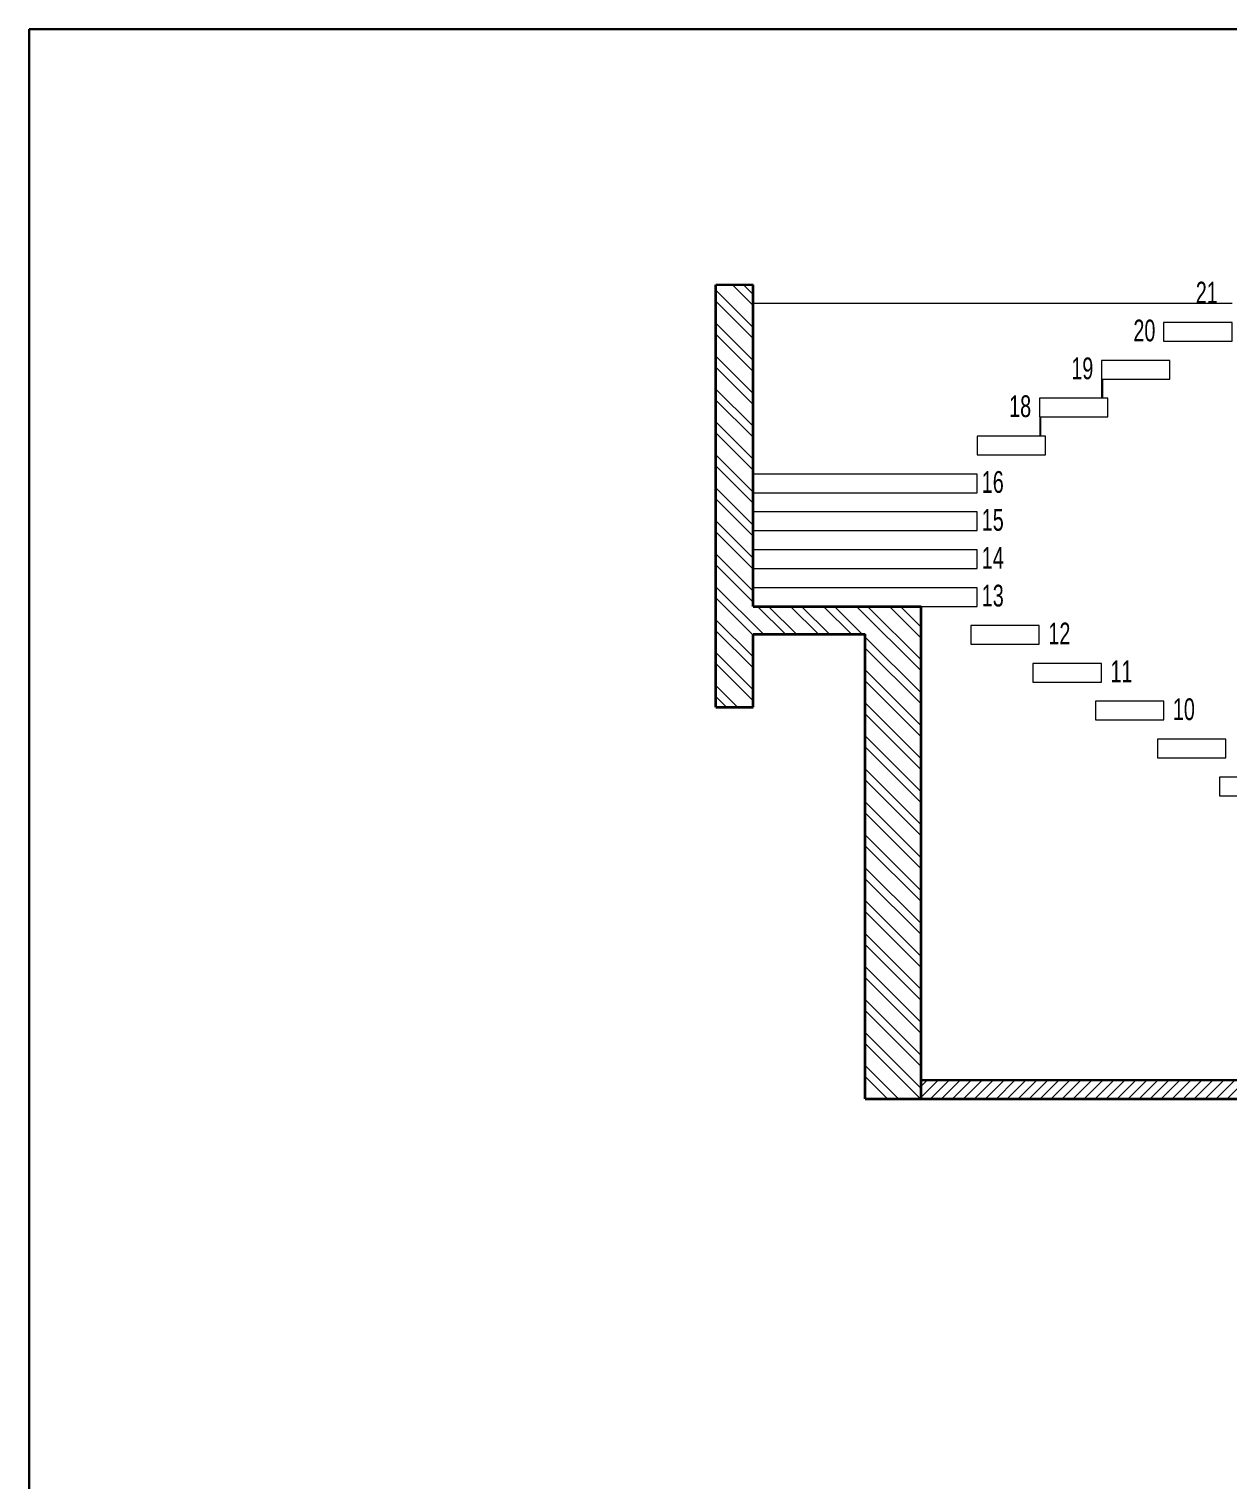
# Model space of a CAD drawing. Header units: inches. Extents: x 3324238 to 135265466, y -1036581 to 20094598.
# Drawn here: x 3354439.6 to 3354632.6, y -519201.2 to -518967.5 of the extents above; entities that cross this region are included whole.
import ezdxf

# ---------------------------------------------------------------- set-up
doc = ezdxf.new("R2010")
doc.units = ezdxf.units.IN
doc.header["$MEASUREMENT"] = 0
for name, color, linetype, lineweight in [('Flooring', 253, 'Continuous', 30), ('FURNITURE', 32, 'Continuous', 13), ('Text', 7, 'Continuous', 15), ('wall', 7, 'Continuous', 30)]:
    doc.layers.add(name, color=color, linetype=linetype, lineweight=lineweight)
doc.layers.add('hatch', color=253, linetype='Continuous', lineweight=0, transparency=0.4)
doc.layers.add('str coll', color=6, linetype='Continuous')
doc.styles.add('100', font='arial.ttf', dxfattribs={"width": 0.65, "height": 100})

msp = doc.modelspace()

# ---------------------------------------------------------------- hatches: boundary and pattern name
at = {"layer": 'hatch', "lineweight": 15, "true_color": 0x636466}
h = msp.add_hatch(dxfattribs=at)
h.set_pattern_fill('ANSI32', color=251, scale=10, angle=90)
h.set_pattern_definition([(135, (2706.6967, 248.9406), (-2.6516504294, -2.6516504294), []), (135, (2706.6967, 250.7084), (-2.6516504294, -2.6516504294), [])])
h.paths.add_polyline_path([(3354583.104, -519060.431), (3354556.104, -519060.431), (3354556.104, -519057.431), (3354556.104, -519008.669), (3354550.104, -519008.669), (3354550.104, -519076.669), (3354556.104, -519076.669), (3354556.104, -519064.919), (3354574.105, -519064.919), (3354574.105, -519139.669), (3354583.104, -519139.669)])
at = {"layer": 'hatch'}
h = msp.add_hatch(dxfattribs=at)
h.set_pattern_fill('ANSI31', color=256, scale=10)
h.set_pattern_definition([(45, (34285.7596, -9944.4065), (-0.8838834765, 0.8838834765), [])])
h.paths.add_polyline_path([(3354776.667, -519139.669), (3354776.638, -519136.669), (3354583.104, -519136.669), (3354583.104, -519139.669)])

# ---------------------------------------------------------------- linework, layer by layer
msp.add_line((3354602.254, -519029.955, 0.002), (3354602.254, -519033.05, 0.002))
at = {"color": 1, "lineweight": 35}
msp.add_line((3354574.105, -519139.669, 0.003), (3354776.667, -519139.669, -0.059), dxfattribs=at)
at = {"layer": 'Flooring', "ltscale": 4}
msp.add_line((3354583.104, -519136.669, 0.003), (3354776.638, -519136.669, 0.003), dxfattribs=at)
at = {"layer": 'FURNITURE', "lineweight": 30}
msp.add_line((3354612.254, -519023.859, 0.002), (3354612.254, -519026.955, 0.002), dxfattribs=at)
at = {"layer": 'str coll', "lineweight": 30}
msp.add_line((3354550.104, -519008.669, -0.031), (3354556.104, -519008.669, 0.003), dxfattribs=at)
at = {"layer": 'str coll', "color": 5, "lineweight": 30}
msp.add_lwpolyline([(3354439.626, -518967.527), (3355710.483, -518967.527), (3355710.483, -519434.841), (3354439.626, -519434.841)], close=True, dxfattribs=at)
at = {"layer": 'wall', "lineweight": 35}
for p, q in [((3354550.104, -519076.669, -0.106), (3354550.104, -519008.669, -0.031)), ((3354556.104, -519060.431, -0.067), (3354556.104, -519008.669, 0.003)), ((3354556.104, -519060.431, 0.003), (3354583.104, -519060.431, 0.003)), ((3354583.104, -519139.669, -0.065), (3354583.104, -519060.431, -0.065)), ((3354556.104, -519064.919, 0.003), (3354574.105, -519064.919, 0.003)), ((3354556.104, -519076.669, -0.064), (3354556.104, -519064.919, -0.066)), ((3354574.105, -519139.669, -0.065), (3354574.105, -519064.919, -0.065)), ((3354550.104, -519076.669, -0.106), (3354556.104, -519076.669, -0.096))]:
    msp.add_line(p, q, dxfattribs=at)
at = {"layer": 'wall', "lineweight": 5}
msp.add_line((3354633.121, -519011.669, 0.003), (3354556.104, -519011.669, -0.001), dxfattribs=at)
for points, elevation in [([(3354633.121, -519014.764), (3354622.121, -519014.764), (3354622.121, -519017.764), (3354633.121, -519017.764)], -0.065), ([(3354623.139, -519020.859), (3354612.139, -519020.859), (3354612.139, -519023.859), (3354623.139, -519023.859)], -0.065), ([(3354613.139, -519026.955), (3354602.139, -519026.955), (3354602.139, -519029.955), (3354613.139, -519029.955)], -0.065), ([(3354603.121, -519033.05), (3354592.121, -519033.05), (3354592.121, -519036.05), (3354603.121, -519036.05)], -0.065), ([(3354592.121, -519039.145), (3354556.104, -519039.145), (3354556.104, -519042.145), (3354592.121, -519042.145)], -0.065), ([(3354592.121, -519045.24), (3354556.104, -519045.24), (3354556.104, -519048.24), (3354592.121, -519048.24)], -0.042), ([(3354592.121, -519051.336), (3354556.104, -519051.336), (3354556.104, -519054.336), (3354592.121, -519054.336)], -0.02), ([(3354592.121, -519057.431), (3354556.104, -519057.431), (3354556.104, -519060.431), (3354592.121, -519060.431)], 0.003), ([(3354602.121, -519063.526), (3354591.121, -519063.526), (3354591.121, -519066.526), (3354602.121, -519066.526)], 0.003), ([(3354612.104, -519069.621), (3354601.104, -519069.621), (3354601.104, -519072.621), (3354612.104, -519072.621)], 0.003), ([(3354622.139, -519075.717), (3354611.139, -519075.717), (3354611.139, -519078.717), (3354622.139, -519078.717)], 0.003), ([(3354632.122, -519081.812), (3354621.122, -519081.812), (3354621.122, -519084.812), (3354632.122, -519084.812)], 0.003), ([(3354642.122, -519087.907), (3354631.122, -519087.907), (3354631.122, -519090.907), (3354642.122, -519090.907)], 0.003)]:
    msp.add_lwpolyline(points, close=True, dxfattribs=dict(at, elevation=elevation))

# ---------------------------------------------------------------- texts
at = {"layer": 'Text', "color": 18, "true_color": 0x000000, "style": '100', "width": 0.65}
for s, p in [('21', (3354627.29, -519011.692, -0.132)), ('20', (3354617.255, -519017.787, -0.065)), ('19', (3354607.273, -519023.883, -0.065)), ('18', (3354597.273, -519029.978, -0.065)), ('16', (3354592.866, -519042.168, -0.065)), ('15', (3354592.866, -519048.264, -0.042)), ('14', (3354592.866, -519054.359, -0.02)), ('13', (3354592.866, -519060.454, 0.003)), ('12', (3354603.585, -519066.549, 0.003)), ('11', (3354613.568, -519072.644, 0.003)), ('10', (3354623.603, -519078.74, 0.003))]:
    msp.add_text(s, height=3.5, dxfattribs=at).set_placement(p)

doc.saveas('drawing.dxf')
